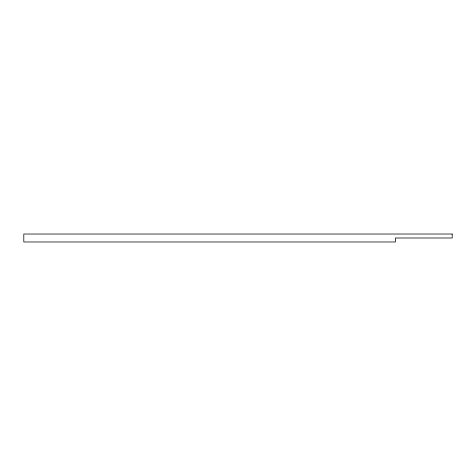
<?xml version="1.0" encoding="UTF-8"?>
<svg xmlns="http://www.w3.org/2000/svg" width="476" height="476" viewBox="0 0 476 476"><rect width="100%" height="100%" fill="white"/><g stroke="black" fill="none" stroke-linecap="round" stroke-linejoin="round"><path stroke-width="0.71" d="M452.2 234.025L23.8 234.025L23.8 241.975L395.383 241.975L395.383 238L452.2 238L452.2 234.025"/></g></svg>
